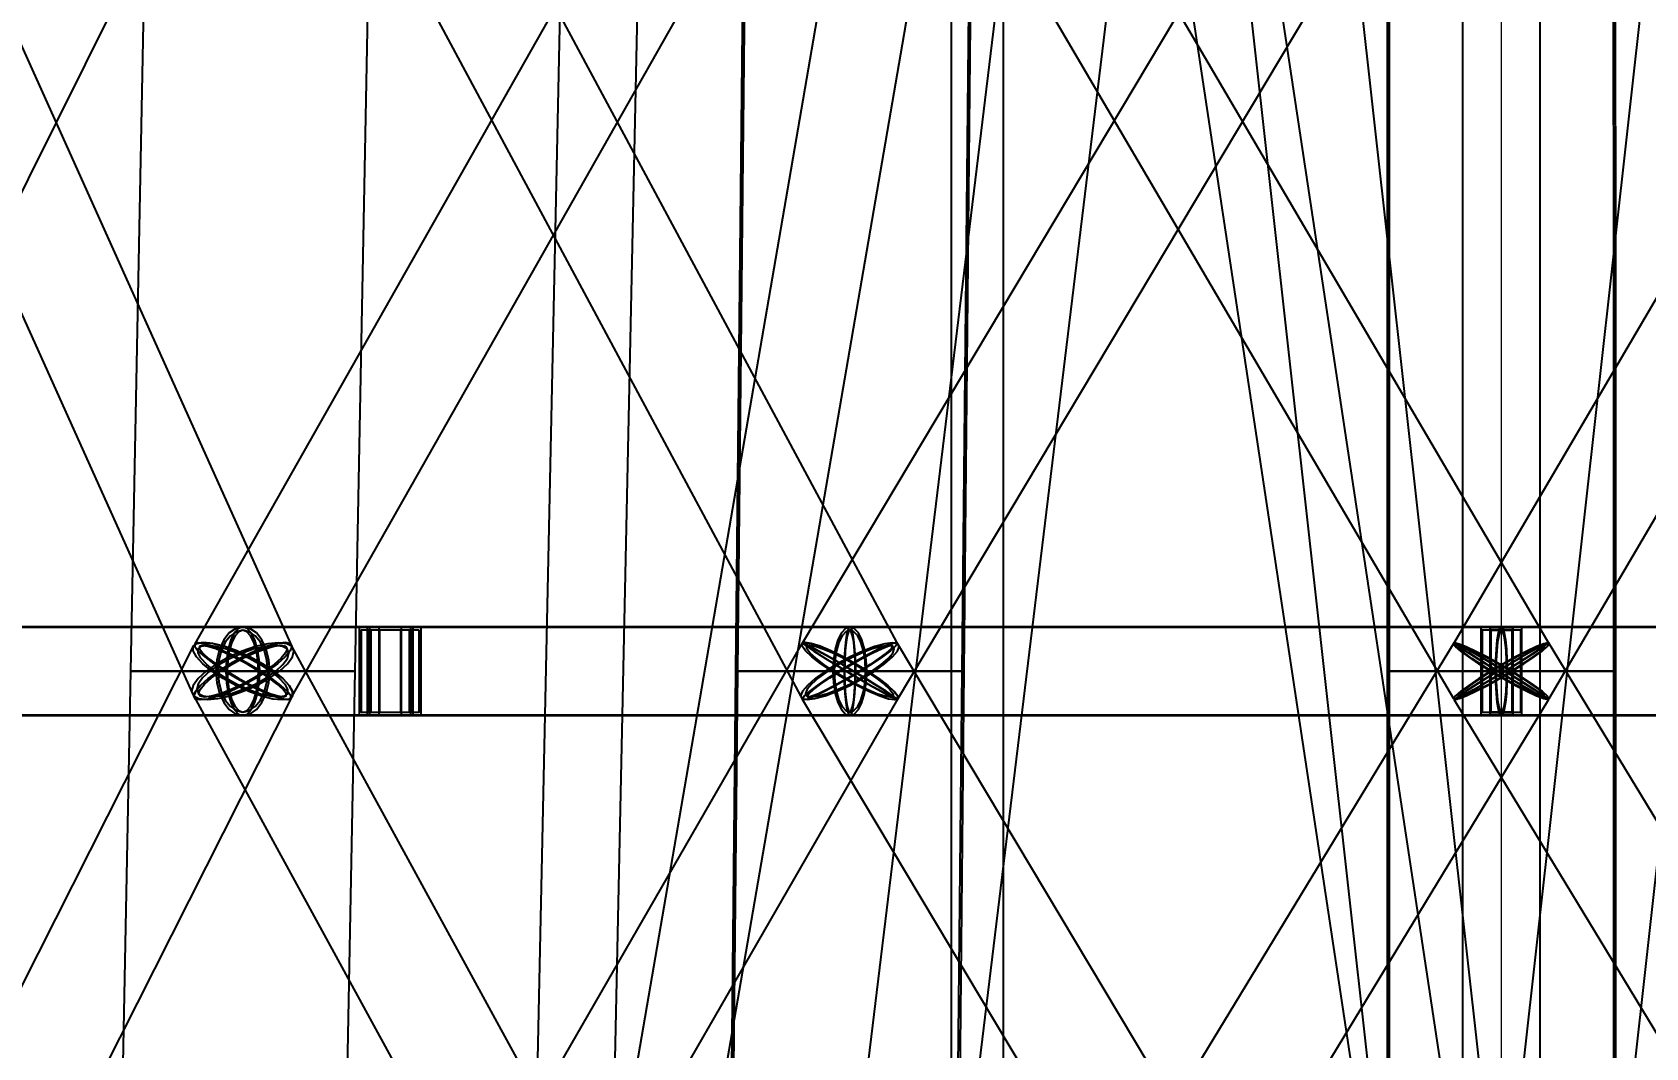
# Model space of a CAD drawing. Header units: millimetres. Extents: x -123812 to 252100, y -3000 to 639000.
# Drawn here: x -6728 to 661, y 428275 to 432928 of the extents above; entities that cross this region are included whole.
import ezdxf

# ---------------------------------------------------------------- set-up
doc = ezdxf.new("R2010")
doc.units = ezdxf.units.MM
for name, color, linetype, lineweight in [('D-BMK-AXIS', 7, 'Continuous', 13), ('D-STR-CORE', 7, 'Continuous', 25), ('D-STR-DIM', 7, 'Continuous', 13), ('D-STR-STRC', 7, 'Continuous', 25)]:
    doc.layers.add(name, color=color, linetype=linetype, lineweight=lineweight)
doc.styles.add('OpenSansCondensed-Light', font='OpenSansCondensed-Light.ttf')
doc.styles.add('TOWER_UNICODE', font='Arial Unicode.ttf')
doc.dimstyles.new('EZDXF', dxfattribs={"dimtxt": 0.25, "dimasz": 0.175, "dimexe": 0.375, "dimexo": 0.125, "dimgap": 0.1, "dimtad": 1, "dimlfac": 100, "dimzin": 12, "dimdsep": 46, "dimtxsty": 'OpenSansCondensed-Light', "dimblk": 'ARCHTICK', "dimcen": 2.5, "dimazin": 3, "dimtfac": 0.5, "dimtmove": 2, "dimatfit": 3})

# ---------------------------------------------------------------- blocks, each defined once
blk = doc.blocks.new('_ARCHTICK')
at = {"color": 0, "linetype": 'BYBLOCK', "const_width": 0.15}
blk.add_lwpolyline([(-0.5, -0.5), (0.5, 0.5)], dxfattribs=at)

msp = doc.modelspace()

# ---------------------------------------------------------------- linework, layer by layer
at = {"layer": 'D-BMK-AXIS'}
msp.add_line((0, -3000), (0, 639000), dxfattribs=at)
at = {"layer": 'D-STR-CORE'}
msp.add_lwpolyline([(-2520, 375000), (-2280, 375000), (-2280, 452500), (-2520, 452500)], close=True, dxfattribs=at)
msp.add_lwpolyline([(-2520, 375000), (-2280, 375000), (-2280, 452500), (-2520, 452500)], close=True, dxfattribs=at)
at = {"layer": 'D-STR-STRC'}
for points in [[(-200.3, 450034.3), (-4504.8, 425034.3), (-4498, 425029.2), (-4478, 425022.1), (-4446.2, 425013.5), (-4404.7, 425004), (-4356.4, 424994.2), (-4304.6, 424984.8), (-4252.7, 424976.5), (-4204.4, 424969.7), (-4163, 424965), (-4131.1, 424962.7), (-4111.1, 424963), (-4104.3, 424965.7), (200.3, 449965.7)], [(-3973.1, 449970.1), (-201, 424970.1), (-194.1, 424965.2), (-174, 424962.8), (-142.1, 424962.9), (-100.5, 424965.5), (-52, 424970.5), (0, 424977.4), (52, 424986), (100.5, 424995.4), (142.1, 425005.2), (174, 425014.7), (194.1, 425023.1), (201, 425029.9), (-3571.2, 450029.9)], [(-252.2, 450030.4), (-3286.1, 425030.4), (-3277.5, 425024.5), (-3252.3, 425016.8), (-3212.2, 425008.1), (-3160, 424998.7), (-3099.2, 424989.5), (-3033.9, 424981), (-2968.7, 424973.7), (-2907.9, 424968.3), (-2855.6, 424965), (-2815.6, 424964.1), (-2790.4, 424965.7), (-2781.8, 424969.6), (252.2, 449969.6)], [(-3034.8, 449972), (-252.4, 424972), (-243.8, 424969.4), (-218.6, 424968.9), (-178.5, 424970.6), (-126.2, 424974.2), (-65.3, 424979.6), (0, 424986.4), (65.3, 424994.1), (126.2, 425002.2), (178.5, 425010.2), (218.6, 425017.5), (243.8, 425023.5), (252.4, 425028), (-2529.9, 450028)], [(2529.9, 450028.1), (-252.4, 425028.1), (-243.8, 425027.1), (-218.6, 425024.2), (-178.5, 425019.7), (-126.2, 425013.8), (-65.3, 425007.1), (0, 424999.8), (65.3, 424992.5), (126.2, 424985.8), (178.5, 424980), (218.6, 424975.6), (243.8, 424972.8), (252.4, 424971.9), (3034.7, 449971.9)], [(-7923.8, 429887.1), (-5439.1, 434887.1), (-5438.7, 434907.8), (-5453.7, 434934.8), (-5483.3, 434966.3), (-5525.4, 435000), (-5577.1, 435033.7), (-5634.9, 435065.2), (-5694.8, 435092.2), (-5752.9, 435112.9), (-5805.1, 435125.9), (-5847.8, 435130.4), (-5878.2, 435125.9), (-5894.2, 435112.9), (-8378.9, 430112.9)], [(-8239.6, 434887.1), (-5989.6, 429887.1), (-5965.6, 429874.1), (-5927.9, 429869.6), (-5879, 429874.1), (-5822.3, 429887.1), (-5761.6, 429907.8), (-5701, 429934.8), (-5644.7, 429966.3), (-5596.6, 430000), (-5559.8, 430033.7), (-5537, 430065.2), (-5529.6, 430092.2), (-5538.2, 430112.9), (-7788.2, 435112.9)], [(-3153.8, 435125.9), (-5984.4, 430125.9), (-5983.5, 430112.9), (-5967.7, 430092.2), (-5938, 430065.2), (-5896.4, 430033.7), (-5845.8, 430000), (-5789.6, 429966.3), (-5731.6, 429934.8), (-5675.9, 429907.8), (-5626.1, 429887.1), (-5585.8, 429874.1), (-5557.5, 429869.6), (-5543.4, 429874.1), (-2712.8, 434874.1)], [(-5892.1, 434887.1), (-3209.1, 429887.1), (-3201.6, 429874.1), (-3179.2, 429869.6), (-3143.5, 429874.1), (-3096.9, 429887.1), (-3042.6, 429907.8), (-2984.3, 429934.8), (-2925.9, 429966.3), (-2871.5, 430000), (-2824.7, 430033.7), (-2788.7, 430065.2), (-2766, 430092.2), (-2758.1, 430112.9), (-5441.2, 435112.9)], [(-217.5, 435130.4), (-3201.1, 430130.4), (-3198.1, 430125.9), (-3180.4, 430112.9), (-3149.3, 430092.2), (-3107, 430065.2), (-3056.2, 430033.7), (-3000.5, 430000), (-2943.6, 429966.3), (-2889.4, 429934.8), (-2841.7, 429907.8), (-2803.7, 429887.1), (-2777.9, 429874.1), (-2766.1, 429869.6), (217.5, 434869.6)], [(-3152.6, 434874.1), (-219.3, 429874.1), (-213.8, 429869.6), (-193.8, 429874.1), (-160.5, 429887.1), (-116.3, 429907.8), (-64.2, 429934.8), (-7.7, 429966.3), (49.3, 430000), (103, 430033.7), (149.6, 430065.2), (186.1, 430092.2), (209.9, 430112.9), (219.3, 430125.9), (-2714, 435125.9)], [(2714, 435125.9), (-219.3, 430125.9), (-209.9, 430112.9), (-186.1, 430092.2), (-149.6, 430065.2), (-103, 430033.7), (-49.3, 430000), (7.7, 429966.3), (64.2, 429934.8), (116.3, 429907.8), (160.5, 429887.1), (193.8, 429874.1), (213.8, 429869.6), (219.3, 429874.1), (3152.6, 434874.1)], [(-8062, 424885.7), (-5537.1, 429885.7), (-5536.4, 429906.7), (-5551.2, 429934), (-5580.5, 429965.8), (-5622.3, 430000), (-5673.8, 430034.2), (-5731.4, 430066), (-5791.2, 430093.3), (-5849.2, 430114.3), (-5901.3, 430127.5), (-5944.1, 430132), (-5974.6, 430127.5), (-5990.7, 430114.3), (-8515.7, 425114.3)], [(-8151.4, 429796.8), (-5763.9, 429796.8), (-5731.9, 429803.7), (-5702, 429824), (-5676.4, 429856.3), (-5656.8, 429898.4), (-5644.4, 429947.4), (-5640.2, 430000), (-5644.4, 430052.6), (-5656.8, 430101.6), (-5676.4, 430143.7), (-5702, 430176), (-5731.9, 430196.3), (-5763.9, 430203.2), (-8151.4, 430203.2)], [(-8151.4, 429796.8), (-5763.9, 429796.8), (-5731.9, 429803.7), (-5702, 429824), (-5676.4, 429856.3), (-5656.8, 429898.4), (-5644.4, 429947.4), (-5640.2, 430000), (-5644.4, 430052.6), (-5656.8, 430101.6), (-5676.4, 430143.7), (-5702, 430176), (-5731.9, 430196.3), (-5763.9, 430203.2), (-8151.4, 430203.2)], [(-5641.5, 424872.5), (-2764, 429872.5), (-2764.7, 429885.7), (-2780.3, 429906.7), (-2809.8, 429934), (-2851.1, 429965.8), (-2901.5, 430000), (-2957.4, 430034.2), (-3015.2, 430066), (-3070.7, 430093.3), (-3120.4, 430114.3), (-3160.7, 430127.5), (-3189, 430132), (-3203.2, 430127.5), (-6080.7, 425127.5)], [(-2809.3, 425114.3), (-5539.2, 430114.3), (-5546.7, 430127.5), (-5569.1, 430132), (-5604.7, 430127.5), (-5651.1, 430114.3), (-5705.2, 430093.3), (-5763.4, 430066), (-5821.5, 430034.2), (-5875.8, 430000), (-5922.4, 429965.8), (-5958.2, 429934), (-5980.8, 429906.7), (-5988.6, 429885.7), (-3258.6, 424885.7)], [(-2817.4, 424868), (216.5, 429868), (213.6, 429872.5), (196.1, 429885.7), (165.2, 429906.7), (123.1, 429934), (72.6, 429965.8), (17.1, 430000), (-39.5, 430034.2), (-93.4, 430066), (-141, 430093.3), (-179, 430114.3), (-204.7, 430127.5), (-216.5, 430132), (-3250.5, 425132)], [(218.4, 425127.5), (-2765.2, 430127.5), (-2770.7, 430132), (-2790.6, 430127.5), (-2823.7, 430114.3), (-2867.7, 430093.3), (-2919.6, 430066), (-2975.9, 430034.2), (-3032.7, 430000), (-3086.1, 429965.8), (-3132.6, 429934), (-3168.9, 429906.7), (-3192.5, 429885.7), (-3202, 429872.5), (-218.4, 424872.5)], [(3250.5, 425132), (216.5, 430132), (204.7, 430127.5), (179, 430114.3), (141, 430093.3), (93.4, 430066), (39.5, 430034.2), (-17.1, 430000), (-72.6, 429965.8), (-123.1, 429934), (-165.2, 429906.7), (-196.1, 429885.7), (-213.6, 429872.5), (-216.5, 429868), (2817.4, 424868)], [(2983.6, 430203.2), (0, 430203.2), (-6.9, 430196.3), (-13.3, 430176), (-18.8, 430143.7), (-23, 430101.6), (-25.6, 430052.6), (-26.5, 430000), (-25.6, 429947.4), (-23, 429898.4), (-18.8, 429856.3), (-13.3, 429824), (-6.9, 429803.7), (0, 429796.8), (2983.6, 429796.8)], [(2983.6, 430203.2), (0, 430203.2), (-6.9, 430196.3), (-13.3, 430176), (-18.8, 430143.7), (-23, 430101.6), (-25.6, 430052.6), (-26.5, 430000), (-25.6, 429947.4), (-23, 429898.4), (-18.8, 429856.3), (-13.3, 429824), (-6.9, 429803.7), (0, 429796.8), (2983.6, 429796.8)]]:
    msp.add_lwpolyline(points, dxfattribs=at)
for points in [[(-4482.4, 425000), (-4126.8, 425000), (-3594.4, 450000), (-3950, 450000)], [(-4482.4, 425000), (-4126.8, 425000), (-3594.4, 450000), (-3950, 450000)], [(-177.8, 450000), (-177.8, 425000), (177.8, 425000), (177.8, 450000)], [(-177.8, 425000), (177.8, 425000), (177.8, 450000), (-177.8, 450000)], [(-6278.2, 430000), (-5249.6, 430000), (-5152.8, 435000), (-6180.5, 435000)], [(-6278.2, 430000), (-5249.6, 430000), (-5152.8, 435000), (-6180.5, 435000)], [(-3507.1, 430000), (-2460.1, 430000), (-2411, 435000), (-3455.6, 435000)], [(-3497.9, 430000), (-2469.3, 430000), (-2419.5, 435000), (-3447.1, 435000)], [(-523.5, 430000), (523.5, 430000), (522.3, 435000), (-522.3, 435000)], [(-523.5, 430000), (523.5, 430000), (522.3, 435000), (-522.3, 435000)], [(-514.3, 430000), (514.3, 430000), (513.8, 435000), (-513.8, 435000)], [(-10089.1, 429800), (-4983.2, 429800), (-4983.2, 430200), (-10089.1, 430200)], [(-8955.7, 429800), (-4947.5, 429800), (-4947.5, 430200), (-8955.7, 430200)], [(-8955.7, 429800), (-4947.5, 429800), (-4947.5, 430200), (-8955.7, 430200)], [(-5622.3, 430000), (-5580.5, 429965.8), (-5551.2, 429934), (-5536.4, 429906.7), (-5537.1, 429885.7), (-5553.2, 429872.5), (-5583.7, 429868), (-5626.5, 429872.5), (-5678.6, 429885.7), (-5736.6, 429906.7), (-5796.4, 429934), (-5854, 429965.8), (-5905.4, 430000), (-5947.2, 430034.2), (-5976.6, 430066), (-5991.4, 430093.3), (-5990.7, 430114.3), (-5974.6, 430127.5), (-5944.1, 430132), (-5901.3, 430127.5), (-5849.2, 430114.3), (-5791.2, 430093.3), (-5731.4, 430066), (-5673.8, 430034.2)], [(-5652, 430000), (-5706.2, 429965.8), (-5764.4, 429934), (-5822.5, 429906.7), (-5876.7, 429885.7), (-5923.1, 429872.5), (-5958.7, 429868), (-5981, 429872.5), (-5988.6, 429885.7), (-5980.8, 429906.7), (-5958.2, 429934), (-5922.4, 429965.8), (-5875.8, 430000), (-5821.5, 430034.2), (-5763.4, 430066), (-5705.2, 430093.3), (-5651.1, 430114.3), (-5604.7, 430127.5), (-5569.1, 430132), (-5546.7, 430127.5), (-5539.2, 430114.3), (-5547, 430093.3), (-5569.6, 430066), (-5605.4, 430034.2)], [(-5887.6, 430000), (-5883.4, 429947.4), (-5871, 429898.4), (-5851.4, 429856.3), (-5825.7, 429824), (-5795.9, 429803.7), (-5763.9, 429796.8), (-5731.9, 429803.7), (-5702, 429824), (-5676.4, 429856.3), (-5656.8, 429898.4), (-5644.4, 429947.4), (-5640.2, 430000), (-5644.4, 430052.6), (-5656.8, 430101.6), (-5676.4, 430143.7), (-5702, 430176), (-5731.9, 430196.3), (-5763.9, 430203.2), (-5795.9, 430196.3), (-5825.7, 430176), (-5851.4, 430143.7), (-5871, 430101.6), (-5883.4, 430052.6)], [(-5887.6, 430000), (-5883.4, 429947.4), (-5871, 429898.4), (-5851.4, 429856.3), (-5825.7, 429824), (-5795.9, 429803.7), (-5763.9, 429796.8), (-5731.9, 429803.7), (-5702, 429824), (-5676.4, 429856.3), (-5656.8, 429898.4), (-5644.4, 429947.4), (-5640.2, 430000), (-5644.4, 430052.6), (-5656.8, 430101.6), (-5676.4, 430143.7), (-5702, 430176), (-5731.9, 430196.3), (-5763.9, 430203.2), (-5795.9, 430196.3), (-5825.7, 430176), (-5851.4, 430143.7), (-5871, 430101.6), (-5883.4, 430052.6)], [(-5877.8, 430000), (-5874, 429951.5), (-5862.6, 429906.4), (-5844.5, 429867.6), (-5820.9, 429837.9), (-5793.4, 429819.2), (-5763.9, 429812.8), (-5734.4, 429819.2), (-5706.9, 429837.9), (-5683.3, 429867.6), (-5665.2, 429906.4), (-5653.8, 429951.5), (-5649.9, 430000), (-5653.8, 430048.5), (-5665.2, 430093.6), (-5683.3, 430132.4), (-5706.9, 430162.1), (-5734.4, 430180.8), (-5763.9, 430187.2), (-5793.4, 430180.8), (-5820.9, 430162.1), (-5844.5, 430132.4), (-5862.6, 430093.6), (-5874, 430048.5)], [(-5877.8, 430000), (-5874, 429951.5), (-5862.6, 429906.4), (-5844.5, 429867.6), (-5820.9, 429837.9), (-5793.4, 429819.2), (-5763.9, 429812.8), (-5734.4, 429819.2), (-5706.9, 429837.9), (-5683.3, 429867.6), (-5665.2, 429906.4), (-5653.8, 429951.5), (-5649.9, 430000), (-5653.8, 430048.5), (-5665.2, 430093.6), (-5683.3, 430132.4), (-5706.9, 430162.1), (-5734.4, 430180.8), (-5763.9, 430187.2), (-5793.4, 430180.8), (-5820.9, 430162.1), (-5844.5, 430132.4), (-5862.6, 430093.6), (-5874, 430048.5)], [(-5841.7, 430000), (-5839, 429947.4), (-5831.2, 429898.4), (-5818.9, 429856.3), (-5802.8, 429824), (-5784, 429803.7), (-5763.9, 429796.8), (-2983.6, 429796.8), (-2963.5, 429803.7), (-2944.7, 429824), (-2928.6, 429856.3), (-2916.3, 429898.4), (-2908.5, 429947.4), (-2905.8, 430000), (-2908.5, 430052.6), (-2916.3, 430101.6), (-2928.6, 430143.7), (-2944.7, 430176), (-2963.5, 430196.3), (-2983.6, 430203.2), (-5763.9, 430203.2), (-5784, 430196.3), (-5802.8, 430176), (-5818.9, 430143.7), (-5831.2, 430101.6), (-5839, 430052.6)], [(-5841.7, 430000), (-5839, 429947.4), (-5831.2, 429898.4), (-5818.9, 429856.3), (-5802.8, 429824), (-5784, 429803.7), (-5763.9, 429796.8), (-5743.8, 429803.7), (-5725, 429824), (-5708.9, 429856.3), (-5696.5, 429898.4), (-5688.8, 429947.4), (-5686.1, 430000), (-5688.8, 430052.6), (-5696.5, 430101.6), (-5708.9, 430143.7), (-5725, 430176), (-5743.8, 430196.3), (-5763.9, 430203.2), (-5784, 430196.3), (-5802.8, 430176), (-5818.9, 430143.7), (-5831.2, 430101.6), (-5839, 430052.6)], [(-5841.7, 430000), (-5839, 429947.4), (-5831.2, 429898.4), (-5818.9, 429856.3), (-5802.8, 429824), (-5784, 429803.7), (-5763.9, 429796.8), (-2983.6, 429796.8), (-2963.5, 429803.7), (-2944.7, 429824), (-2928.6, 429856.3), (-2916.3, 429898.4), (-2908.5, 429947.4), (-2905.8, 430000), (-2908.5, 430052.6), (-2916.3, 430101.6), (-2928.6, 430143.7), (-2944.7, 430176), (-2963.5, 430196.3), (-2983.6, 430203.2), (-5763.9, 430203.2), (-5784, 430196.3), (-5802.8, 430176), (-5818.9, 430143.7), (-5831.2, 430101.6), (-5839, 430052.6)], [(-5841.7, 430000), (-5839, 429947.4), (-5831.2, 429898.4), (-5818.9, 429856.3), (-5802.8, 429824), (-5784, 429803.7), (-5763.9, 429796.8), (-5743.8, 429803.7), (-5725, 429824), (-5708.9, 429856.3), (-5696.5, 429898.4), (-5688.8, 429947.4), (-5686.1, 430000), (-5688.8, 430052.6), (-5696.5, 430101.6), (-5708.9, 430143.7), (-5725, 430176), (-5743.8, 430196.3), (-5763.9, 430203.2), (-5784, 430196.3), (-5802.8, 430176), (-5818.9, 430143.7), (-5831.2, 430101.6), (-5839, 430052.6)], [(-5835.5, 430000), (-5833.1, 429951.5), (-5825.9, 429906.4), (-5814.5, 429867.6), (-5799.7, 429837.9), (-5782.4, 429819.2), (-5763.9, 429812.8), (-5745.3, 429819.2), (-5728.1, 429837.9), (-5713.2, 429867.6), (-5701.8, 429906.4), (-5694.7, 429951.5), (-5692.3, 430000), (-5694.7, 430048.5), (-5701.8, 430093.6), (-5713.2, 430132.4), (-5728.1, 430162.1), (-5745.3, 430180.8), (-5763.9, 430187.2), (-5782.4, 430180.8), (-5799.7, 430162.1), (-5814.5, 430132.4), (-5825.9, 430093.6), (-5833.1, 430048.5)], [(-5835.5, 430000), (-5833.1, 429951.5), (-5825.9, 429906.4), (-5814.5, 429867.6), (-5799.7, 429837.9), (-5782.4, 429819.2), (-5763.9, 429812.8), (-5745.3, 429819.2), (-5728.1, 429837.9), (-5713.2, 429867.6), (-5701.8, 429906.4), (-5694.7, 429951.5), (-5692.3, 430000), (-5694.7, 430048.5), (-5701.8, 430093.6), (-5713.2, 430132.4), (-5728.1, 430162.1), (-5745.3, 430180.8), (-5763.9, 430187.2), (-5782.4, 430180.8), (-5799.7, 430162.1), (-5814.5, 430132.4), (-5825.9, 430093.6), (-5833.1, 430048.5)], [(-4947.5, 430200), (-5230.4, 430200), (-5230.4, 429800), (-4947.5, 429800)], [(-4947.5, 430200), (-5230.4, 430200), (-5230.4, 429800), (-4947.5, 429800)], [(-4956, 430188), (-5221.9, 430188), (-5221.9, 429812), (-4956, 429812)], [(-4956, 430188), (-5221.9, 430188), (-5221.9, 429812), (-4956, 429812)], [(-4983.2, 430200), (-5194.7, 430200), (-5194.7, 429800), (-4983.2, 429800)], [(-4989.5, 430188), (-5188.4, 430188), (-5188.4, 429812), (-4989.5, 429812)], [(-5183, 429800), (94.1, 429800), (94.1, 430200), (-5183, 430200)], [(-4994.8, 430200), (-5183, 430200), (-5183, 429800), (-4994.8, 429800)], [(-5000.5, 430188), (-5177.4, 430188), (-5177.4, 429812), (-5000.5, 429812)], [(-5140.7, 429800), (51.8, 429800), (51.8, 430200), (-5140.7, 430200)], [(-5037.2, 430200), (-5140.7, 430200), (-5140.7, 429800), (-5037.2, 429800)], [(-5140.7, 429800), (51.8, 429800), (51.8, 430200), (-5140.7, 430200)], [(-5037.2, 430200), (-5140.7, 430200), (-5140.7, 429800), (-5037.2, 429800)], [(-5040.3, 430188), (-5137.6, 430188), (-5137.6, 429812), (-5040.3, 429812)], [(-5040.3, 430188), (-5137.6, 430188), (-5137.6, 429812), (-5040.3, 429812)], [(-2901.5, 430000), (-2851.1, 429965.8), (-2809.8, 429934), (-2780.3, 429906.7), (-2764.7, 429885.7), (-2764, 429872.5), (-2778.2, 429868), (-2806.5, 429872.5), (-2846.8, 429885.7), (-2896.5, 429906.7), (-2952.1, 429934), (-3009.8, 429965.8), (-3065.7, 430000), (-3116.1, 430034.2), (-3157.4, 430066), (-3186.9, 430093.3), (-3202.5, 430114.3), (-3203.2, 430127.5), (-3189, 430132), (-3160.7, 430127.5), (-3120.4, 430114.3), (-3070.7, 430093.3), (-3015.2, 430066), (-2957.4, 430034.2)], [(-2934.6, 430000), (-2991.3, 429965.8), (-3047.6, 429934), (-3099.5, 429906.7), (-3143.5, 429885.7), (-3176.6, 429872.5), (-3196.5, 429868), (-3202, 429872.5), (-3192.5, 429885.7), (-3168.9, 429906.7), (-3132.6, 429934), (-3086.1, 429965.8), (-3032.7, 430000), (-2975.9, 430034.2), (-2919.6, 430066), (-2867.7, 430093.3), (-2823.7, 430114.3), (-2790.6, 430127.5), (-2770.7, 430132), (-2765.2, 430127.5), (-2774.7, 430114.3), (-2798.4, 430093.3), (-2834.7, 430066), (-2881.1, 430034.2)], [(-3061.4, 430000), (-3058.7, 429947.4), (-3051, 429898.4), (-3038.6, 429856.3), (-3022.5, 429824), (-3003.7, 429803.7), (-2983.6, 429796.8), (-2963.5, 429803.7), (-2944.7, 429824), (-2928.6, 429856.3), (-2916.3, 429898.4), (-2908.5, 429947.4), (-2905.8, 430000), (-2908.5, 430052.6), (-2916.3, 430101.6), (-2928.6, 430143.7), (-2944.7, 430176), (-2963.5, 430196.3), (-2983.6, 430203.2), (-3003.7, 430196.3), (-3022.5, 430176), (-3038.6, 430143.7), (-3051, 430101.6), (-3058.7, 430052.6)], [(-3061.4, 430000), (-3058.7, 429947.4), (-3051, 429898.4), (-3038.6, 429856.3), (-3022.5, 429824), (-3003.7, 429803.7), (-2983.6, 429796.8), (-2963.5, 429803.7), (-2944.7, 429824), (-2928.6, 429856.3), (-2916.3, 429898.4), (-2908.5, 429947.4), (-2905.8, 430000), (-2908.5, 430052.6), (-2916.3, 430101.6), (-2928.6, 430143.7), (-2944.7, 430176), (-2963.5, 430196.3), (-2983.6, 430203.2), (-3003.7, 430196.3), (-3022.5, 430176), (-3038.6, 430143.7), (-3051, 430101.6), (-3058.7, 430052.6)], [(-3055.2, 430000), (-3052.8, 429951.5), (-3045.6, 429906.4), (-3034.3, 429867.6), (-3019.4, 429837.9), (-3002.1, 429819.2), (-2983.6, 429812.8), (-2965.1, 429819.2), (-2947.8, 429837.9), (-2933, 429867.6), (-2921.6, 429906.4), (-2914.4, 429951.5), (-2912, 430000), (-2914.4, 430048.5), (-2921.6, 430093.6), (-2933, 430132.4), (-2947.8, 430162.1), (-2965.1, 430180.8), (-2983.6, 430187.2), (-3002.1, 430180.8), (-3019.4, 430162.1), (-3034.3, 430132.4), (-3045.6, 430093.6), (-3052.8, 430048.5)], [(-3055.2, 430000), (-3052.8, 429951.5), (-3045.6, 429906.4), (-3034.3, 429867.6), (-3019.4, 429837.9), (-3002.1, 429819.2), (-2983.6, 429812.8), (-2965.1, 429819.2), (-2947.8, 429837.9), (-2933, 429867.6), (-2921.6, 429906.4), (-2914.4, 429951.5), (-2912, 430000), (-2914.4, 430048.5), (-2921.6, 430093.6), (-2933, 430132.4), (-2947.8, 430162.1), (-2965.1, 430180.8), (-2983.6, 430187.2), (-3002.1, 430180.8), (-3019.4, 430162.1), (-3034.3, 430132.4), (-3045.6, 430093.6), (-3052.8, 430048.5)], [(-3010.1, 430000), (-3009.2, 429947.4), (-3006.6, 429898.4), (-3002.4, 429856.3), (-2996.9, 429824), (-2990.5, 429803.7), (-2983.6, 429796.8), (0, 429796.8), (6.9, 429803.7), (13.3, 429824), (18.8, 429856.3), (23, 429898.4), (25.6, 429947.4), (26.5, 430000), (25.6, 430052.6), (23, 430101.6), (18.8, 430143.7), (13.3, 430176), (6.9, 430196.3), (0, 430203.2), (-2983.6, 430203.2), (-2990.5, 430196.3), (-2996.9, 430176), (-3002.4, 430143.7), (-3006.6, 430101.6), (-3009.2, 430052.6)], [(-3010.1, 430000), (-3009.2, 429947.4), (-3006.6, 429898.4), (-3002.4, 429856.3), (-2996.9, 429824), (-2990.5, 429803.7), (-2983.6, 429796.8), (-2976.7, 429803.7), (-2970.3, 429824), (-2964.9, 429856.3), (-2960.6, 429898.4), (-2958, 429947.4), (-2957.1, 430000), (-2958, 430052.6), (-2960.6, 430101.6), (-2964.9, 430143.7), (-2970.3, 430176), (-2976.7, 430196.3), (-2983.6, 430203.2), (-2990.5, 430196.3), (-2996.9, 430176), (-3002.4, 430143.7), (-3006.6, 430101.6), (-3009.2, 430052.6)], [(-3010.1, 430000), (-3009.2, 429947.4), (-3006.6, 429898.4), (-3002.4, 429856.3), (-2996.9, 429824), (-2990.5, 429803.7), (-2983.6, 429796.8), (0, 429796.8), (6.9, 429803.7), (13.3, 429824), (18.8, 429856.3), (23, 429898.4), (25.6, 429947.4), (26.5, 430000), (25.6, 430052.6), (23, 430101.6), (18.8, 430143.7), (13.3, 430176), (6.9, 430196.3), (0, 430203.2), (-2983.6, 430203.2), (-2990.5, 430196.3), (-2996.9, 430176), (-3002.4, 430143.7), (-3006.6, 430101.6), (-3009.2, 430052.6)], [(-3010.1, 430000), (-3009.2, 429947.4), (-3006.6, 429898.4), (-3002.4, 429856.3), (-2996.9, 429824), (-2990.5, 429803.7), (-2983.6, 429796.8), (-2976.7, 429803.7), (-2970.3, 429824), (-2964.9, 429856.3), (-2960.6, 429898.4), (-2958, 429947.4), (-2957.1, 430000), (-2958, 430052.6), (-2960.6, 430101.6), (-2964.9, 430143.7), (-2970.3, 430176), (-2976.7, 430196.3), (-2983.6, 430203.2), (-2990.5, 430196.3), (-2996.9, 430176), (-3002.4, 430143.7), (-3006.6, 430101.6), (-3009.2, 430052.6)], [(-3008, 430000), (-3007.2, 429951.5), (-3004.8, 429906.4), (-3000.9, 429867.6), (-2995.8, 429837.9), (-2989.9, 429819.2), (-2983.6, 429812.8), (-2977.3, 429819.2), (-2971.4, 429837.9), (-2966.3, 429867.6), (-2962.4, 429906.4), (-2960, 429951.5), (-2959.2, 430000), (-2960, 430048.5), (-2962.4, 430093.6), (-2966.3, 430132.4), (-2971.4, 430162.1), (-2977.3, 430180.8), (-2983.6, 430187.2), (-2989.9, 430180.8), (-2995.8, 430162.1), (-3000.9, 430132.4), (-3004.8, 430093.6), (-3007.2, 430048.5)], [(-3008, 430000), (-3007.2, 429951.5), (-3004.8, 429906.4), (-3000.9, 429867.6), (-2995.8, 429837.9), (-2989.9, 429819.2), (-2983.6, 429812.8), (-2977.3, 429819.2), (-2971.4, 429837.9), (-2966.3, 429867.6), (-2962.4, 429906.4), (-2960, 429951.5), (-2959.2, 430000), (-2960, 430048.5), (-2962.4, 430093.6), (-2966.3, 430132.4), (-2971.4, 430162.1), (-2977.3, 430180.8), (-2983.6, 430187.2), (-2989.9, 430180.8), (-2995.8, 430162.1), (-3000.9, 430132.4), (-3004.8, 430093.6), (-3007.2, 430048.5)], [(17.1, 430000), (72.6, 429965.8), (123.1, 429934), (165.2, 429906.7), (196.1, 429885.7), (213.6, 429872.5), (216.5, 429868), (204.7, 429872.5), (179, 429885.7), (141, 429906.7), (93.4, 429934), (39.5, 429965.8), (-17.1, 430000), (-72.6, 430034.2), (-123.1, 430066), (-165.2, 430093.3), (-196.1, 430114.3), (-213.6, 430127.5), (-216.5, 430132), (-204.7, 430127.5), (-179, 430114.3), (-141, 430093.3), (-93.4, 430066), (-39.5, 430034.2)], [(-17.1, 430000), (-72.6, 429965.8), (-123.1, 429934), (-165.2, 429906.7), (-196.1, 429885.7), (-213.6, 429872.5), (-216.5, 429868), (-204.7, 429872.5), (-179, 429885.7), (-141, 429906.7), (-93.4, 429934), (-39.5, 429965.8), (17.1, 430000), (72.6, 430034.2), (123.1, 430066), (165.2, 430093.3), (196.1, 430114.3), (213.6, 430127.5), (216.5, 430132), (204.7, 430127.5), (179, 430114.3), (141, 430093.3), (93.4, 430066), (39.5, 430034.2)], [(94.1, 430200), (-94.1, 430200), (-94.1, 429800), (94.1, 429800)], [(88.5, 430188), (-88.5, 430188), (-88.5, 429812), (88.5, 429812)], [(51.8, 430200), (-51.8, 430200), (-51.8, 429800), (51.8, 429800)], [(51.8, 430200), (-51.8, 430200), (-51.8, 429800), (51.8, 429800)], [(-51.8, 429800), (5140.7, 429800), (5140.7, 430200), (-51.8, 430200)], [(-51.8, 430200), (51.8, 430200), (51.8, 429800), (-51.8, 429800)], [(-51.8, 429800), (5140.7, 429800), (5140.7, 430200), (-51.8, 430200)], [(-51.8, 430200), (51.8, 430200), (51.8, 429800), (-51.8, 429800)], [(48.7, 430188), (-48.7, 430188), (-48.7, 429812), (48.7, 429812)], [(48.7, 430188), (-48.7, 430188), (-48.7, 429812), (48.7, 429812)], [(-48.7, 430188), (48.7, 430188), (48.7, 429812), (-48.7, 429812)], [(-48.7, 430188), (48.7, 430188), (48.7, 429812), (-48.7, 429812)], [(-26.5, 430000), (-25.6, 429947.4), (-23, 429898.4), (-18.8, 429856.3), (-13.3, 429824), (-6.9, 429803.7), (0, 429796.8), (6.9, 429803.7), (13.3, 429824), (18.8, 429856.3), (23, 429898.4), (25.6, 429947.4), (26.5, 430000), (25.6, 430052.6), (23, 430101.6), (18.8, 430143.7), (13.3, 430176), (6.9, 430196.3), (0, 430203.2), (-6.9, 430196.3), (-13.3, 430176), (-18.8, 430143.7), (-23, 430101.6), (-25.6, 430052.6)], [(-26.5, 430000), (-25.6, 429947.4), (-23, 429898.4), (-18.8, 429856.3), (-13.3, 429824), (-6.9, 429803.7), (0, 429796.8), (6.9, 429803.7), (13.3, 429824), (18.8, 429856.3), (23, 429898.4), (25.6, 429947.4), (26.5, 430000), (25.6, 430052.6), (23, 430101.6), (18.8, 430143.7), (13.3, 430176), (6.9, 430196.3), (0, 430203.2), (-6.9, 430196.3), (-13.3, 430176), (-18.8, 430143.7), (-23, 430101.6), (-25.6, 430052.6)], [(26.5, 430000), (25.6, 429947.4), (23, 429898.4), (18.8, 429856.3), (13.3, 429824), (6.9, 429803.7), (0, 429796.8), (-6.9, 429803.7), (-13.3, 429824), (-18.8, 429856.3), (-23, 429898.4), (-25.6, 429947.4), (-26.5, 430000), (-25.6, 430052.6), (-23, 430101.6), (-18.8, 430143.7), (-13.3, 430176), (-6.9, 430196.3), (0, 430203.2), (6.9, 430196.3), (13.3, 430176), (18.8, 430143.7), (23, 430101.6), (25.6, 430052.6)], [(26.5, 430000), (25.6, 429947.4), (23, 429898.4), (18.8, 429856.3), (13.3, 429824), (6.9, 429803.7), (0, 429796.8), (-6.9, 429803.7), (-13.3, 429824), (-18.8, 429856.3), (-23, 429898.4), (-25.6, 429947.4), (-26.5, 430000), (-25.6, 430052.6), (-23, 430101.6), (-18.8, 430143.7), (-13.3, 430176), (-6.9, 430196.3), (0, 430203.2), (6.9, 430196.3), (13.3, 430176), (18.8, 430143.7), (23, 430101.6), (25.6, 430052.6)], [(-24.4, 430000), (-23.6, 429951.5), (-21.2, 429906.4), (-17.3, 429867.6), (-12.2, 429837.9), (-6.3, 429819.2), (0, 429812.8), (6.3, 429819.2), (12.2, 429837.9), (17.3, 429867.6), (21.2, 429906.4), (23.6, 429951.5), (24.4, 430000), (23.6, 430048.5), (21.2, 430093.6), (17.3, 430132.4), (12.2, 430162.1), (6.3, 430180.8), (0, 430187.2), (-6.3, 430180.8), (-12.2, 430162.1), (-17.3, 430132.4), (-21.2, 430093.6), (-23.6, 430048.5)], [(-24.4, 430000), (-23.6, 429951.5), (-21.2, 429906.4), (-17.3, 429867.6), (-12.2, 429837.9), (-6.3, 429819.2), (0, 429812.8), (6.3, 429819.2), (12.2, 429837.9), (17.3, 429867.6), (21.2, 429906.4), (23.6, 429951.5), (24.4, 430000), (23.6, 430048.5), (21.2, 430093.6), (17.3, 430132.4), (12.2, 430162.1), (6.3, 430180.8), (0, 430187.2), (-6.3, 430180.8), (-12.2, 430162.1), (-17.3, 430132.4), (-21.2, 430093.6), (-23.6, 430048.5)], [(24.4, 430000), (23.6, 429951.5), (21.2, 429906.4), (17.3, 429867.6), (12.2, 429837.9), (6.3, 429819.2), (0, 429812.8), (-6.3, 429819.2), (-12.2, 429837.9), (-17.3, 429867.6), (-21.2, 429906.4), (-23.6, 429951.5), (-24.4, 430000), (-23.6, 430048.5), (-21.2, 430093.6), (-17.3, 430132.4), (-12.2, 430162.1), (-6.3, 430180.8), (0, 430187.2), (6.3, 430180.8), (12.2, 430162.1), (17.3, 430132.4), (21.2, 430093.6), (23.6, 430048.5)], [(24.4, 430000), (23.6, 429951.5), (21.2, 429906.4), (17.3, 429867.6), (12.2, 429837.9), (6.3, 429819.2), (0, 429812.8), (-6.3, 429819.2), (-12.2, 429837.9), (-17.3, 429867.6), (-21.2, 429906.4), (-23.6, 429951.5), (-24.4, 430000), (-23.6, 430048.5), (-21.2, 430093.6), (-17.3, 430132.4), (-12.2, 430162.1), (-6.3, 430180.8), (0, 430187.2), (6.3, 430180.8), (12.2, 430162.1), (17.3, 430132.4), (21.2, 430093.6), (23.6, 430048.5)], [(-5931.2, 430000), (-5967.9, 429966.3), (-5990.8, 429934.8), (-5998.2, 429907.8), (-5989.6, 429887.1), (-5965.6, 429874.1), (-5927.9, 429869.6), (-5879, 429874.1), (-5822.3, 429887.1), (-5761.6, 429907.8), (-5701, 429934.8), (-5644.7, 429966.3), (-5596.6, 430000), (-5559.8, 430033.7), (-5537, 430065.2), (-5529.6, 430092.2), (-5538.2, 430112.9), (-5562.1, 430125.9), (-5599.9, 430130.4), (-5648.7, 430125.9), (-5705.5, 430112.9), (-5766.2, 430092.2), (-5826.8, 430065.2), (-5883, 430033.7)], [(-5845.8, 430000), (-5789.6, 429966.3), (-5731.6, 429934.8), (-5675.9, 429907.8), (-5626.1, 429887.1), (-5585.8, 429874.1), (-5557.5, 429869.6), (-5543.4, 429874.1), (-5544.2, 429887.1), (-5560.1, 429907.8), (-5589.8, 429934.8), (-5631.4, 429966.3), (-5682, 430000), (-5738.2, 430033.7), (-5796.2, 430065.2), (-5851.9, 430092.2), (-5901.7, 430112.9), (-5942, 430125.9), (-5970.2, 430130.4), (-5984.4, 430125.9), (-5983.5, 430112.9), (-5967.7, 430092.2), (-5938, 430065.2), (-5896.4, 430033.7)], [(-5914.7, 430000), (-5947.9, 429969.6), (-5968.5, 429941.2), (-5975.1, 429916.9), (-5967.4, 429898.2), (-5945.8, 429886.5), (-5911.8, 429882.5), (-5867.7, 429886.5), (-5816.5, 429898.2), (-5761.8, 429916.9), (-5707.2, 429941.2), (-5656.5, 429969.6), (-5613.1, 430000), (-5579.9, 430030.4), (-5559.3, 430058.8), (-5552.7, 430083.1), (-5560.4, 430101.8), (-5582, 430113.5), (-5616, 430117.5), (-5660.1, 430113.5), (-5711.2, 430101.8), (-5766, 430083.1), (-5820.6, 430058.8), (-5871.3, 430030.4)], [(-5636.3, 430000), (-5598.6, 429969.2), (-5572.1, 429940.5), (-5558.8, 429915.9), (-5559.4, 429896.9), (-5573.9, 429885.1), (-5601.4, 429881), (-5640, 429885.1), (-5687, 429896.9), (-5739.2, 429915.9), (-5793.2, 429940.5), (-5845.1, 429969.2), (-5891.5, 430000), (-5929.2, 430030.8), (-5955.6, 430059.5), (-5969, 430084.1), (-5968.4, 430103.1), (-5953.8, 430114.9), (-5926.4, 430119), (-5887.8, 430114.9), (-5840.8, 430103.1), (-5788.5, 430084.1), (-5734.6, 430059.5), (-5682.7, 430030.8)], [(-5663, 430000), (-5711.9, 429969.2), (-5764.4, 429940.5), (-5816.8, 429915.9), (-5865.6, 429896.9), (-5907.4, 429885.1), (-5939.5, 429881), (-5959.7, 429885.1), (-5966.4, 429896.9), (-5959.4, 429915.9), (-5939.1, 429940.5), (-5906.8, 429969.2), (-5864.8, 430000), (-5815.9, 430030.8), (-5763.4, 430059.5), (-5711, 430084.1), (-5662.2, 430103.1), (-5620.3, 430114.9), (-5588.2, 430119), (-5568.1, 430114.9), (-5561.3, 430103.1), (-5568.4, 430084.1), (-5588.7, 430059.5), (-5621, 430030.8)], [(-5837.7, 430000), (-5787, 429969.6), (-5734.8, 429941.2), (-5684.5, 429916.9), (-5639.7, 429898.2), (-5603.3, 429886.5), (-5577.8, 429882.5), (-5565.1, 429886.5), (-5565.9, 429898.2), (-5580.1, 429916.9), (-5606.9, 429941.2), (-5644.4, 429969.6), (-5690.1, 430000), (-5740.7, 430030.4), (-5793, 430058.8), (-5843.3, 430083.1), (-5888.1, 430101.8), (-5924.5, 430113.5), (-5949.9, 430117.5), (-5962.7, 430113.5), (-5961.9, 430101.8), (-5947.6, 430083.1), (-5920.8, 430058.8), (-5883.3, 430030.4)], [(-3095.7, 430000), (-3142.5, 429966.3), (-3178.5, 429934.8), (-3201.2, 429907.8), (-3209.1, 429887.1), (-3201.6, 429874.1), (-3179.2, 429869.6), (-3143.5, 429874.1), (-3096.9, 429887.1), (-3042.6, 429907.8), (-2984.3, 429934.8), (-2925.9, 429966.3), (-2871.5, 430000), (-2824.7, 430033.7), (-2788.7, 430065.2), (-2766, 430092.2), (-2758.1, 430112.9), (-2765.7, 430125.9), (-2788, 430130.4), (-2823.7, 430125.9), (-2870.3, 430112.9), (-2924.6, 430092.2), (-2982.9, 430065.2), (-3041.3, 430033.7)], [(-3000.5, 430000), (-2943.6, 429966.3), (-2889.4, 429934.8), (-2841.7, 429907.8), (-2803.7, 429887.1), (-2777.9, 429874.1), (-2766.1, 429869.6), (-2769.1, 429874.1), (-2786.8, 429887.1), (-2817.9, 429907.8), (-2860.3, 429934.8), (-2911, 429966.3), (-2966.8, 430000), (-3023.6, 430033.7), (-3077.8, 430065.2), (-3125.5, 430092.2), (-3163.6, 430112.9), (-3189.3, 430125.9), (-3201.1, 430130.4), (-3198.1, 430125.9), (-3180.4, 430112.9), (-3149.3, 430092.2), (-3107, 430065.2), (-3056.2, 430033.7)], [(-3084.7, 430000), (-3126.9, 429969.6), (-3159.3, 429941.2), (-3179.8, 429916.9), (-3186.9, 429898.2), (-3180.1, 429886.5), (-3160, 429882.5), (-3127.8, 429886.5), (-3085.8, 429898.2), (-3036.8, 429916.9), (-2984.2, 429941.2), (-2931.6, 429969.6), (-2882.5, 430000), (-2840.3, 430030.4), (-2807.9, 430058.8), (-2787.4, 430083.1), (-2780.3, 430101.8), (-2787.1, 430113.5), (-2807.3, 430117.5), (-2839.4, 430113.5), (-2881.4, 430101.8), (-2930.4, 430083.1), (-2983, 430058.8), (-3035.6, 430030.4)], [(-2909.6, 430000), (-2864.2, 429969.2), (-2826.9, 429940.5), (-2800.3, 429915.9), (-2786.2, 429896.9), (-2785.6, 429885.1), (-2798.5, 429881), (-2823.9, 429885.1), (-2860.3, 429896.9), (-2905, 429915.9), (-2955.2, 429940.5), (-3007.2, 429969.2), (-3057.7, 430000), (-3103.1, 430030.8), (-3140.3, 430059.5), (-3166.9, 430084.1), (-3181, 430103.1), (-3181.6, 430114.9), (-3168.8, 430119), (-3143.3, 430114.9), (-3106.9, 430103.1), (-3062.2, 430084.1), (-3012.1, 430059.5), (-2960, 430030.8)], [(-2939.4, 430000), (-2990.6, 429969.2), (-3041.3, 429940.5), (-3088.1, 429915.9), (-3127.8, 429896.9), (-3157.6, 429885.1), (-3175.6, 429881), (-3180.5, 429885.1), (-3172, 429896.9), (-3150.6, 429915.9), (-3117.9, 429940.5), (-3076, 429969.2), (-3027.8, 430000), (-2976.6, 430030.8), (-2925.9, 430059.5), (-2879.1, 430084.1), (-2839.5, 430103.1), (-2809.6, 430114.9), (-2791.6, 430119), (-2786.7, 430114.9), (-2795.2, 430103.1), (-2816.6, 430084.1), (-2849.3, 430059.5), (-2891.2, 430030.8)], [(-2998.8, 430000), (-2947.5, 429969.6), (-2898.7, 429941.2), (-2855.7, 429916.9), (-2821.4, 429898.2), (-2798.1, 429886.5), (-2787.5, 429882.5), (-2790.3, 429886.5), (-2806.2, 429898.2), (-2834.2, 429916.9), (-2872.4, 429941.2), (-2918.2, 429969.6), (-2968.4, 430000), (-3019.7, 430030.4), (-3068.5, 430058.8), (-3111.5, 430083.1), (-3145.8, 430101.8), (-3169.1, 430113.5), (-3179.7, 430117.5), (-3177, 430113.5), (-3161, 430101.8), (-3133, 430083.1), (-3094.8, 430058.8), (-3049, 430030.4)], [(-49.3, 430000), (-103, 429966.3), (-149.6, 429934.8), (-186.1, 429907.8), (-209.9, 429887.1), (-219.3, 429874.1), (-213.8, 429869.6), (-193.8, 429874.1), (-160.5, 429887.1), (-116.3, 429907.8), (-64.2, 429934.8), (-7.7, 429966.3), (49.3, 430000), (103, 430033.7), (149.6, 430065.2), (186.1, 430092.2), (209.9, 430112.9), (219.3, 430125.9), (213.8, 430130.4), (193.8, 430125.9), (160.5, 430112.9), (116.3, 430092.2), (64.2, 430065.2), (7.7, 430033.7)], [(49.3, 430000), (103, 429966.3), (149.6, 429934.8), (186.1, 429907.8), (209.9, 429887.1), (219.3, 429874.1), (213.8, 429869.6), (193.8, 429874.1), (160.5, 429887.1), (116.3, 429907.8), (64.2, 429934.8), (7.7, 429966.3), (-49.3, 430000), (-103, 430033.7), (-149.6, 430065.2), (-186.1, 430092.2), (-209.9, 430112.9), (-219.3, 430125.9), (-213.8, 430130.4), (-193.8, 430125.9), (-160.5, 430112.9), (-116.3, 430092.2), (-64.2, 430065.2), (-7.7, 430033.7)], [(-44.5, 430000), (-92.8, 429969.6), (-134.9, 429941.2), (-167.8, 429916.9), (-189.2, 429898.2), (-197.7, 429886.5), (-192.8, 429882.5), (-174.7, 429886.5), (-144.7, 429898.2), (-104.9, 429916.9), (-57.9, 429941.2), (-6.9, 429969.6), (44.5, 430000), (92.8, 430030.4), (134.9, 430058.8), (167.8, 430083.1), (189.2, 430101.8), (197.7, 430113.5), (192.8, 430117.5), (174.7, 430113.5), (144.7, 430101.8), (104.9, 430083.1), (57.9, 430058.8), (6.9, 430030.4)], [(44.5, 430000), (92.8, 429969.6), (134.9, 429941.2), (167.8, 429916.9), (189.2, 429898.2), (197.7, 429886.5), (192.8, 429882.5), (174.7, 429886.5), (144.7, 429898.2), (104.9, 429916.9), (57.9, 429941.2), (6.9, 429969.6), (-44.5, 430000), (-92.8, 430030.4), (-134.9, 430058.8), (-167.8, 430083.1), (-189.2, 430101.8), (-197.7, 430113.5), (-192.8, 430117.5), (-174.7, 430113.5), (-144.7, 430101.8), (-104.9, 430083.1), (-57.9, 430058.8), (-6.9, 430030.4)], [(15.4, 430000), (65.4, 429969.2), (111, 429940.5), (149, 429915.9), (176.8, 429896.9), (192.6, 429885.1), (195.2, 429881), (184.6, 429885.1), (161.3, 429896.9), (127.1, 429915.9), (84.2, 429940.5), (35.6, 429969.2), (-15.4, 430000), (-65.4, 430030.8), (-111, 430059.5), (-149, 430084.1), (-176.8, 430103.1), (-192.6, 430114.9), (-195.2, 430119), (-184.6, 430114.9), (-161.3, 430103.1), (-127.1, 430084.1), (-84.2, 430059.5), (-35.6, 430030.8)], [(-15.4, 430000), (-65.4, 429969.2), (-111, 429940.5), (-149, 429915.9), (-176.8, 429896.9), (-192.6, 429885.1), (-195.2, 429881), (-184.6, 429885.1), (-161.3, 429896.9), (-127.1, 429915.9), (-84.2, 429940.5), (-35.6, 429969.2), (15.4, 430000), (65.4, 430030.8), (111, 430059.5), (149, 430084.1), (176.8, 430103.1), (192.6, 430114.9), (195.2, 430119), (184.6, 430114.9), (161.3, 430103.1), (127.1, 430084.1), (84.2, 430059.5), (35.6, 430030.8)], [(-6375.9, 425000), (-5346.3, 425000), (-5249.6, 430000), (-6278.2, 430000)], [(-6375.9, 425000), (-5346.3, 425000), (-5249.6, 430000), (-6278.2, 430000)], [(-5249.6, 430000), (-5267.1, 430000), (-5318.5, 430000), (-5400.2, 430000), (-5506.7, 430000), (-5630.8, 430000), (-5763.9, 430000), (-5897, 430000), (-6021, 430000), (-6127.6, 430000), (-6209.3, 430000), (-6260.7, 430000), (-6278.2, 430000), (-6260.7, 430000), (-6209.3, 430000), (-6127.6, 430000), (-6021, 430000), (-5897, 430000), (-5763.9, 430000), (-5630.8, 430000), (-5506.7, 430000), (-5400.2, 430000), (-5318.5, 430000), (-5267.1, 430000)], [(-5249.6, 430000), (-5267.1, 430000), (-5318.5, 430000), (-5400.2, 430000), (-5506.7, 430000), (-5630.8, 430000), (-5763.9, 430000), (-5897, 430000), (-6021, 430000), (-6127.6, 430000), (-6209.3, 430000), (-6260.7, 430000), (-6278.2, 430000), (-6260.7, 430000), (-6209.3, 430000), (-6127.6, 430000), (-6021, 430000), (-5897, 430000), (-5763.9, 430000), (-5630.8, 430000), (-5506.7, 430000), (-5400.2, 430000), (-5318.5, 430000), (-5267.1, 430000)], [(-3558.5, 425000), (-2509.3, 425000), (-2460.1, 430000), (-3507.1, 430000)], [(-3548.7, 425000), (-2519.2, 425000), (-2469.3, 430000), (-3497.9, 430000)], [(-2460.1, 430000), (-2478, 430000), (-2530.3, 430000), (-2613.5, 430000), (-2721.9, 430000), (-2848.1, 430000), (-2983.6, 430000), (-3119.1, 430000), (-3245.3, 430000), (-3353.8, 430000), (-3436.9, 430000), (-3489.2, 430000), (-3507.1, 430000), (-3489.2, 430000), (-3436.9, 430000), (-3353.8, 430000), (-3245.3, 430000), (-3119.1, 430000), (-2983.6, 430000), (-2848.1, 430000), (-2721.9, 430000), (-2613.5, 430000), (-2530.3, 430000), (-2478, 430000)], [(-2469.3, 430000), (-2486.8, 430000), (-2538.2, 430000), (-2619.9, 430000), (-2726.5, 430000), (-2850.5, 430000), (-2983.6, 430000), (-3116.7, 430000), (-3240.8, 430000), (-3347.3, 430000), (-3429, 430000), (-3480.4, 430000), (-3497.9, 430000), (-3480.4, 430000), (-3429, 430000), (-3347.3, 430000), (-3240.8, 430000), (-3116.7, 430000), (-2983.6, 430000), (-2850.5, 430000), (-2726.5, 430000), (-2619.9, 430000), (-2538.2, 430000), (-2486.8, 430000)], [(-524.6, 425000), (524.6, 425000), (523.5, 430000), (-523.5, 430000)], [(-524.6, 425000), (524.6, 425000), (523.5, 430000), (-523.5, 430000)], [(523.5, 430000), (505.6, 430000), (453.3, 430000), (370.1, 430000), (261.7, 430000), (135.5, 430000), (0, 430000), (-135.5, 430000), (-261.7, 430000), (-370.1, 430000), (-453.3, 430000), (-505.6, 430000), (-523.5, 430000), (-505.6, 430000), (-453.3, 430000), (-370.1, 430000), (-261.7, 430000), (-135.5, 430000), (0, 430000), (135.5, 430000), (261.7, 430000), (370.1, 430000), (453.3, 430000), (505.6, 430000)], [(523.5, 430000), (505.6, 430000), (453.3, 430000), (370.1, 430000), (261.7, 430000), (135.5, 430000), (0, 430000), (-135.5, 430000), (-261.7, 430000), (-370.1, 430000), (-453.3, 430000), (-505.6, 430000), (-523.5, 430000), (-505.6, 430000), (-453.3, 430000), (-370.1, 430000), (-261.7, 430000), (-135.5, 430000), (0, 430000), (135.5, 430000), (261.7, 430000), (370.1, 430000), (453.3, 430000), (505.6, 430000)], [(-514.8, 425000), (514.8, 425000), (514.3, 430000), (-514.3, 430000)], [(514.3, 430000), (496.8, 430000), (445.4, 430000), (363.7, 430000), (257.1, 430000), (133.1, 430000), (0, 430000), (-133.1, 430000), (-257.1, 430000), (-363.7, 430000), (-445.4, 430000), (-496.8, 430000), (-514.3, 430000), (-496.8, 430000), (-445.4, 430000), (-363.7, 430000), (-257.1, 430000), (-133.1, 430000), (0, 430000), (133.1, 430000), (257.1, 430000), (363.7, 430000), (445.4, 430000), (496.8, 430000)]]:
    msp.add_lwpolyline(points, close=True, dxfattribs=at)

# ---------------------------------------------------------------- dimensions: what is measured, and where the dimension line sits
at = {"layer": 'D-STR-DIM'}
for base, p2 in [((-112000, 0), (0, 634000)), ((187000, 0), (0, 450000))]:
    msp.add_linear_dim(base=base, p1=(0, 0), p2=p2, angle=90, dimstyle='EZDXF', override={"dimtxt": 8400, "dimasz": 3750, "dimexe": 2100, "dimexo": 1800, "dimgap": 2100, "dimtad": 1, "dimdec": 0, "dimlfac": 1, "dimlunit": 2, "dimtxsty": 'TOWER_UNICODE', "dimclrd": 7, "dimclre": 7, "dimclrt": 7}, dxfattribs=at).render()

doc.saveas('drawing.dxf')
